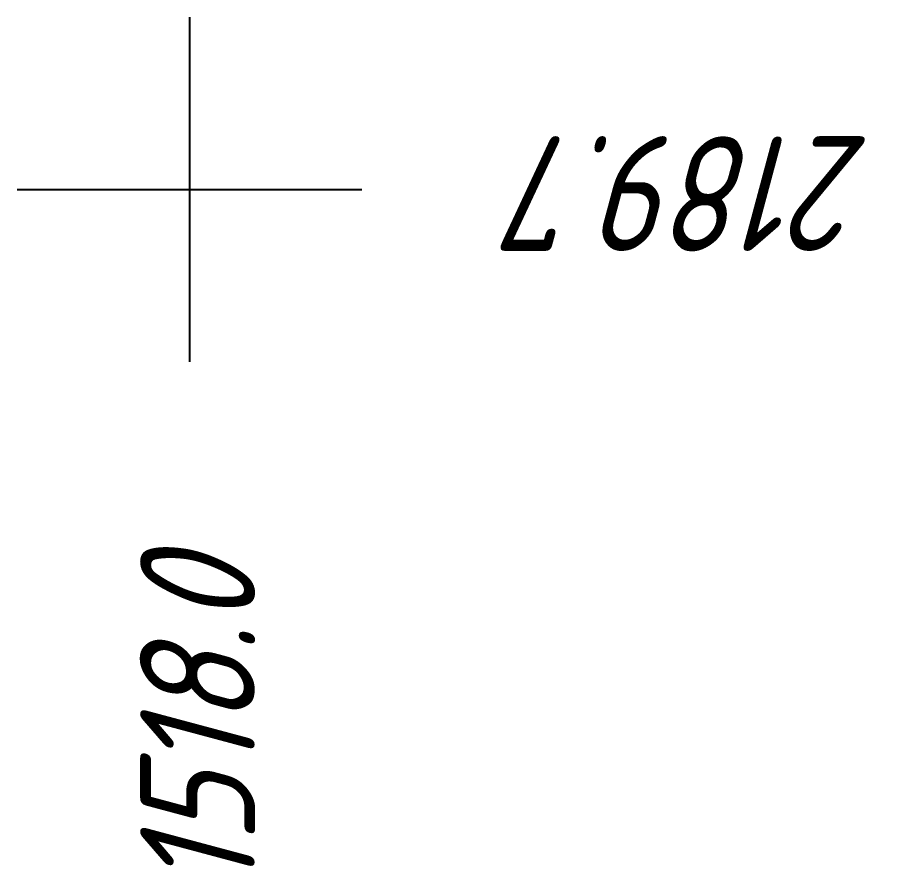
# Model space of a CAD drawing. Extents: x 1517488 to 1518012, y 2189588 to 2190112.
# Drawn here: x 1517997 to 1518012.03, y 2189688.02 to 2189703 of the extents above; entities that cross this region are included whole.
import ezdxf

# ---------------------------------------------------------------- set-up
doc = ezdxf.new("R2010")
doc.units = 0
doc.layers.add('ИИ_ГЕОСЕТКА_025', color=3, linetype='Continuous', lineweight=25)
doc.styles.add('VNIPISIMPLEXCUR', font='simplex.shx', dxfattribs={"width": 0.8, "oblique": 15})

# ---------------------------------------------------------------- blocks, each defined once
blk = doc.blocks.new('ИИ05012')
at = {"color": 0, "linetype": 'Continuous', "lineweight": 25, "flags": 128}
for points in [[(0, 3), (0, -3)], [(-3, 0), (3, 0)]]:
    blk.add_lwpolyline(points, dxfattribs=at)

msp = doc.modelspace()

# ---------------------------------------------------------------- block references
at = {"layer": 'ИИ_ГЕОСЕТКА_025'}
msp.add_blockref('ИИ05012', (1518000, 2189700), dxfattribs=at)

# ---------------------------------------------------------------- wipeouts: each hides what was drawn before it
at = {"lineweight": 0}
for points in [[(1518012.03, 2189701.071), (1518003.595, 2189701.071), (1518003.595, 2189698.791), (1518012.03, 2189698.791)], [(1518001.279, 2189688.018), (1518001.279, 2189695.589), (1517998.999, 2189695.589), (1517998.999, 2189688.018)]]:
    msp.add_wipeout(points, dxfattribs=at).dxf.layer = 'ИИ_ГЕОСЕТКА_025'

# ---------------------------------------------------------------- next in the draw order: texts
at = {"layer": 'ИИ_ГЕОСЕТКА_025', "color": 7, "style": 'VNIPISIMPLEXCUR', "oblique": 15, "width": 0.8}
for s, rotation, p in [('2189.7', 180, (1518011.89, 2189700.931, 342.5)), ('1518.0', 90, (1518001.139, 2189687.777, 342.5))]:
    msp.add_text(s, height=2, rotation=rotation, dxfattribs=at).set_placement(p)

doc.saveas('drawing.dxf')
